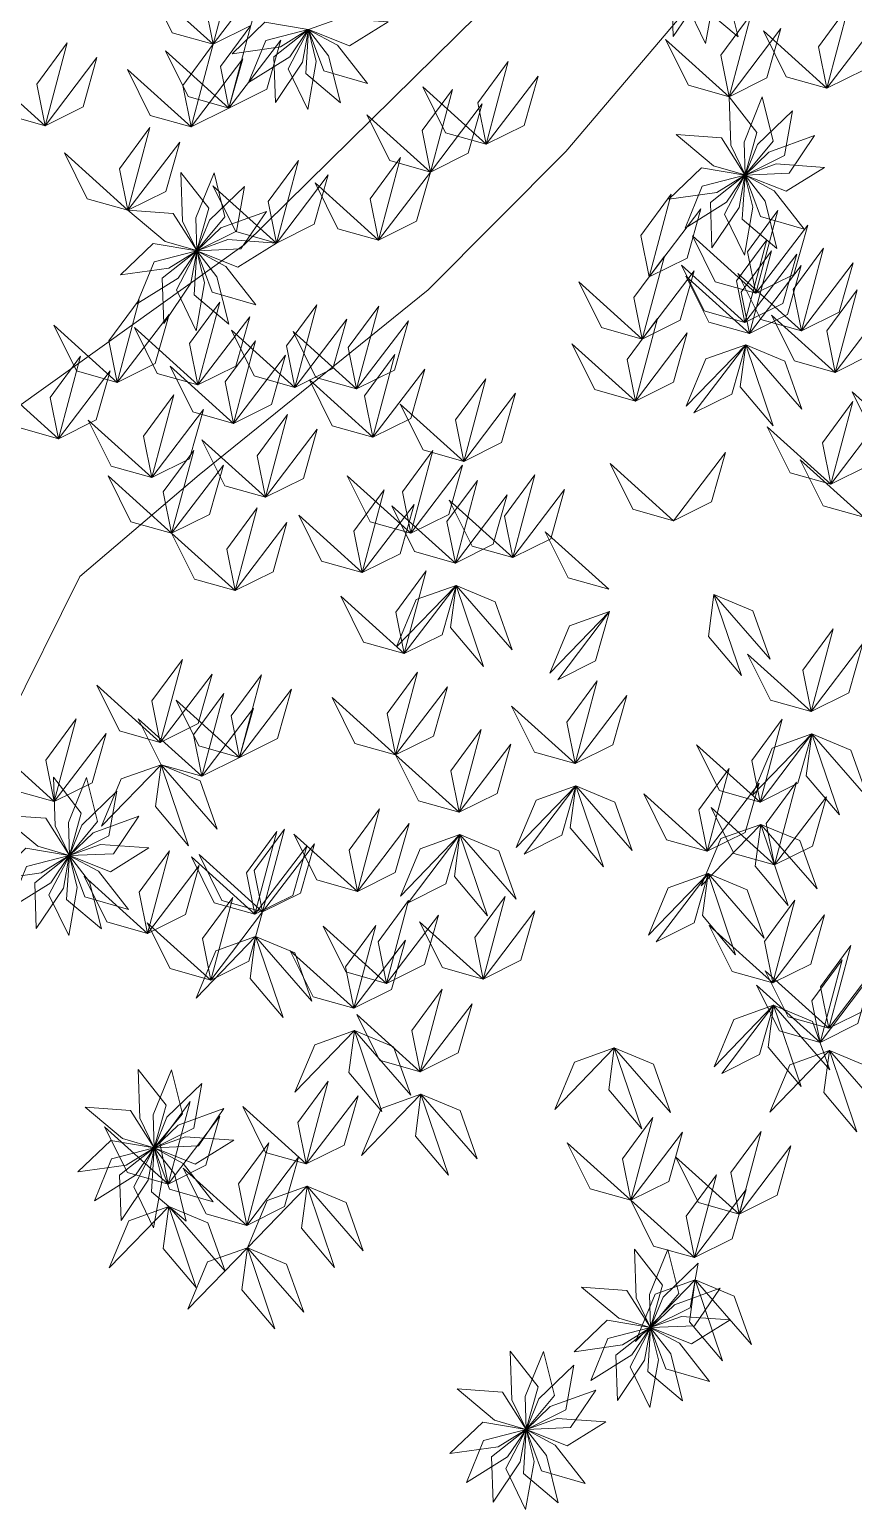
# Model space of a CAD drawing. Header units: inches. Extents: x -422522 to 22891, y -2973 to 414515.
# Drawn here: x 12094 to 12151.7, y 11391.7 to 11495.4 of the extents above; entities that cross this region are included whole.
import ezdxf

# ---------------------------------------------------------------- set-up
doc = ezdxf.new("R2010")
doc.units = ezdxf.units.IN
doc.header["$MEASUREMENT"] = 0
doc.layers.add('ARREDAMENTO', color=8, linetype='Continuous', lineweight=13)

msp = doc.modelspace()

# ---------------------------------------------------------------- linework, layer by layer
at = {"layer": 'ARREDAMENTO', "linetype": 'Continuous', "lineweight": 0}
for points in [[(12137.26785, 11508.16918), (12109.004, 11480.33507), (12089.07041, 11466.07337)], [(12092.36814, 11446.74249), (12097.48687, 11457.07867), (12105.84175, 11464.20334), (12121.91167, 11477.16065), (12131.54623, 11486.86936), (12143.10031, 11500.45414)]]:
    msp.add_lwpolyline(points, dxfattribs=at)
at = {"layer": 'ARREDAMENTO', "lineweight": 0}
for points in [[(12106.82223, 11494.3832), (12106.2373, 11497.28936), (12108.3647, 11500.17935), (12106.82223, 11494.3832)], [(12139.07256, 11494.93398), (12140.97838, 11497.7598), (12141.38684, 11500.03), (12138.96943, 11498.11425), (12139.07256, 11494.93398)], [(12141.34825, 11494.43087), (12141.93994, 11497.78755), (12141.38972, 11500.02762), (12139.9605, 11497.29425), (12141.34825, 11494.43087)], [(12143.63183, 11494.89686), (12142.80708, 11498.20401), (12141.39331, 11500.02661), (12141.19942, 11496.94824), (12143.63183, 11494.89686)], [(12106.82223, 11494.3832), (12109.47605, 11495.70425), (12110.45304, 11499.15727), (12106.82223, 11494.3832)], [(12106.82223, 11494.3832), (12103.96968, 11495.18994), (12102.37013, 11498.40231), (12106.82223, 11494.3832)], [(12149.85424, 11491.30518), (12149.2693, 11494.21134), (12151.39671, 11497.10133), (12149.85424, 11491.30518)], [(12107.93358, 11489.9081), (12107.34865, 11492.81426), (12109.47605, 11495.70425), (12107.93358, 11489.9081)], [(12108.16641, 11493.72456), (12111.54165, 11494.1991), (12113.50205, 11495.41461), (12110.46081, 11495.92922), (12108.16641, 11493.72456)], [(12119.08967, 11495.95359), (12115.68953, 11496.19118), (12113.51925, 11495.40981), (12116.38704, 11494.27414), (12119.08967, 11495.95359)], [(12142.98954, 11490.70767), (12142.4046, 11493.61383), (12144.532, 11496.50382), (12142.98954, 11490.70767)], [(12149.85424, 11491.30518), (12152.50806, 11492.62623), (12153.48505, 11496.07926), (12149.85424, 11491.30518)], [(12107.93358, 11489.9081), (12110.5874, 11491.22915), (12111.56439, 11494.68217), (12107.93358, 11489.9081)], [(12109.31527, 11491.69674), (12112.20569, 11493.50309), (12113.50221, 11495.41089), (12110.51459, 11494.64402), (12109.31527, 11491.69674)], [(12111.18958, 11490.31152), (12113.09541, 11493.13734), (12113.50387, 11495.40754), (12111.08646, 11493.4918), (12111.18958, 11490.31152)], [(12113.46528, 11489.80841), (12114.05697, 11493.1651), (12113.50675, 11495.40516), (12112.07753, 11492.67179), (12113.46528, 11489.80841)], [(12115.74886, 11490.27441), (12114.92411, 11493.58155), (12113.51034, 11495.40416), (12113.31645, 11492.32579), (12115.74886, 11490.27441)], [(12117.64548, 11491.62893), (12115.5469, 11494.31471), (12113.51403, 11495.4047), (12114.58899, 11492.51361), (12117.64548, 11491.62893)], [(12142.98954, 11490.70767), (12140.13698, 11491.51442), (12138.53743, 11494.72679), (12142.98954, 11490.70767)], [(12142.98954, 11490.70767), (12145.64335, 11492.02872), (12146.62035, 11495.48174), (12142.98954, 11490.70767)], [(12149.85424, 11491.30518), (12147.00169, 11492.11193), (12145.40214, 11495.3243), (12149.85424, 11491.30518)], [(12095.05825, 11488.67709), (12094.47332, 11491.58325), (12096.60072, 11494.47324), (12095.05825, 11488.67709)], [(12107.93358, 11489.9081), (12105.08103, 11490.71484), (12103.48148, 11493.92721), (12107.93358, 11489.9081)], [(12105.27977, 11488.58705), (12104.69483, 11491.49321), (12106.82223, 11494.3832), (12105.27977, 11488.58705)], [(12095.05825, 11488.67709), (12092.2057, 11489.48383), (12090.60615, 11492.6962), (12095.05825, 11488.67709)], [(12095.05825, 11488.67709), (12097.71207, 11489.99814), (12098.68906, 11493.45116), (12095.05825, 11488.67709)], [(12105.27977, 11488.58705), (12102.42721, 11489.39379), (12100.82766, 11492.60616), (12105.27977, 11488.58705)], [(12105.27977, 11488.58705), (12107.93358, 11489.9081), (12108.91058, 11493.36112), (12105.27977, 11488.58705)], [(12125.96866, 11487.37123), (12125.38372, 11490.27738), (12127.51112, 11493.16738), (12125.96866, 11487.37123)], [(12125.96866, 11487.37123), (12128.62247, 11488.69228), (12129.59947, 11492.1453), (12125.96866, 11487.37123)], [(12122.06109, 11485.42606), (12121.47615, 11488.33222), (12123.60355, 11491.22221), (12122.06109, 11485.42606)], [(12125.96866, 11487.37123), (12123.1161, 11488.17797), (12121.51655, 11491.39034), (12125.96866, 11487.37123)], [(12142.98954, 11490.70767), (12143.10867, 11487.30132), (12144.11261, 11485.2246), (12144.94229, 11488.19539), (12142.98954, 11490.70767)], [(12145.32011, 11490.6887), (12144.04345, 11487.52838), (12144.11592, 11485.22287), (12146.0822, 11487.59936), (12145.32011, 11490.6887)], [(12122.06109, 11485.42606), (12119.20853, 11486.23281), (12117.60898, 11489.44518), (12122.06109, 11485.42606)], [(12122.06109, 11485.42606), (12124.7149, 11486.74712), (12125.69189, 11490.20014), (12122.06109, 11485.42606)], [(12147.44147, 11489.72344), (12144.98977, 11487.35561), (12144.11823, 11485.21995), (12146.88113, 11486.59122), (12147.44147, 11489.72344)], [(12100.85464, 11482.75218), (12100.26971, 11485.65834), (12102.39711, 11488.54833), (12100.85464, 11482.75218)], [(12100.85464, 11482.75218), (12103.50846, 11484.07323), (12104.48545, 11487.52625), (12100.85464, 11482.75218)], [(12139.27919, 11488.05782), (12141.89032, 11485.86706), (12144.10539, 11485.22353), (12142.45282, 11487.82795), (12139.27919, 11488.05782)], [(12148.98682, 11487.9788), (12145.784, 11486.81287), (12144.11916, 11485.21633), (12147.20094, 11485.34528), (12148.98682, 11487.9788)], [(12100.85464, 11482.75218), (12098.00209, 11483.55893), (12096.40254, 11486.7713), (12100.85464, 11482.75218)], [(12118.43028, 11480.65199), (12117.84534, 11483.55815), (12119.97274, 11486.44814), (12118.43028, 11480.65199)], [(12104.56499, 11485.40203), (12104.68412, 11481.99568), (12105.68806, 11479.91896), (12106.51774, 11482.88975), (12104.56499, 11485.40203)], [(12106.89556, 11485.38306), (12105.6189, 11482.22274), (12105.69137, 11479.91723), (12107.65765, 11482.29372), (12106.89556, 11485.38306)], [(12111.26442, 11480.45079), (12110.67948, 11483.35695), (12112.80688, 11486.24694), (12111.26442, 11480.45079)], [(12111.26442, 11480.45079), (12113.91823, 11481.77184), (12114.89522, 11485.22487), (12111.26442, 11480.45079)], [(12118.43028, 11480.65199), (12121.08409, 11481.97304), (12122.06109, 11485.42606), (12118.43028, 11480.65199)], [(12138.76571, 11483.5274), (12142.14094, 11484.00194), (12144.10135, 11485.21745), (12141.0601, 11485.73206), (12138.76571, 11483.5274)], [(12149.68896, 11485.75643), (12146.28882, 11485.99401), (12144.11854, 11485.21265), (12146.98633, 11484.07698), (12149.68896, 11485.75643)], [(12109.01692, 11484.4178), (12106.56522, 11482.04997), (12105.69369, 11479.91431), (12108.45658, 11481.28558), (12109.01692, 11484.4178)], [(12111.26442, 11480.45079), (12108.41186, 11481.25754), (12106.81231, 11484.46991), (12111.26442, 11480.45079)], [(12118.43028, 11480.65199), (12115.57772, 11481.45874), (12113.97817, 11484.67111), (12118.43028, 11480.65199)], [(12139.91456, 11481.49958), (12142.80498, 11483.30593), (12144.1015, 11485.21372), (12141.11388, 11484.44686), (12139.91456, 11481.49958)], [(12141.78887, 11480.11436), (12143.6947, 11482.94018), (12144.10316, 11485.21038), (12141.68575, 11483.29464), (12141.78887, 11480.11436)], [(12144.06457, 11479.61125), (12144.65626, 11482.96794), (12144.10604, 11485.208), (12142.67682, 11482.47463), (12144.06457, 11479.61125)], [(12146.34815, 11480.07725), (12145.5234, 11483.38439), (12144.10963, 11485.207), (12143.91574, 11482.12863), (12146.34815, 11480.07725)], [(12148.24477, 11481.43177), (12146.14619, 11484.11754), (12144.11332, 11485.20754), (12145.18828, 11482.31645), (12148.24477, 11481.43177)], [(12137.39054, 11478.07587), (12136.8056, 11480.98203), (12138.933, 11483.87202), (12137.39054, 11478.07587)], [(12100.85464, 11482.75218), (12103.46577, 11480.56142), (12105.68084, 11479.91789), (12104.02828, 11482.52231), (12100.85464, 11482.75218)], [(12110.56228, 11482.67315), (12107.35946, 11481.50723), (12105.69461, 11479.91069), (12108.77639, 11480.03964), (12110.56228, 11482.67315)], [(12137.39054, 11478.07587), (12140.04436, 11479.39692), (12141.02135, 11482.84994), (12137.39054, 11478.07587)], [(12144.86933, 11476.93048), (12144.28439, 11479.83664), (12146.41179, 11482.72663), (12144.86933, 11476.93048)], [(12144.86933, 11476.93048), (12147.52314, 11478.25153), (12148.50014, 11481.70455), (12144.86933, 11476.93048)], [(12100.34116, 11478.22176), (12103.7164, 11478.6963), (12105.6768, 11479.91181), (12102.63556, 11480.42642), (12100.34116, 11478.22176)], [(12111.26442, 11480.45079), (12107.86427, 11480.68837), (12105.69399, 11479.90701), (12108.56178, 11478.77134), (12111.26442, 11480.45079)], [(12144.86933, 11476.93048), (12142.01677, 11477.73722), (12140.41722, 11480.9496), (12144.86933, 11476.93048)], [(12144.10584, 11474.88905), (12143.5209, 11477.79521), (12145.6483, 11480.6852), (12144.10584, 11474.88905)], [(12148.0655, 11474.29214), (12147.48057, 11477.1983), (12149.60797, 11480.08829), (12148.0655, 11474.29214)], [(12101.49001, 11476.19394), (12104.38043, 11478.00029), (12105.67695, 11479.90808), (12102.68933, 11479.14121), (12101.49001, 11476.19394)], [(12103.36433, 11474.80872), (12105.27015, 11477.63454), (12105.67861, 11479.90474), (12103.2612, 11477.989), (12103.36433, 11474.80872)], [(12105.64002, 11474.30561), (12106.23171, 11477.6623), (12105.68149, 11479.90236), (12104.25227, 11477.16899), (12105.64002, 11474.30561)], [(12107.9236, 11474.77161), (12107.09886, 11478.07875), (12105.68508, 11479.90136), (12105.49119, 11476.82299), (12107.9236, 11474.77161)], [(12109.82022, 11476.12613), (12107.72164, 11478.8119), (12105.68877, 11479.9019), (12106.76373, 11477.01081), (12109.82022, 11476.12613)], [(12136.91178, 11473.72471), (12136.32684, 11476.63087), (12138.45424, 11479.52086), (12136.91178, 11473.72471)], [(12144.4231, 11474.10998), (12143.83816, 11477.01614), (12145.96556, 11479.90613), (12144.4231, 11474.10998)], [(12144.10584, 11474.88905), (12146.75965, 11476.2101), (12147.73664, 11479.66313), (12144.10584, 11474.88905)], [(12148.0655, 11474.29214), (12150.71932, 11475.61319), (12151.69631, 11479.06622), (12148.0655, 11474.29214)], [(12136.91178, 11473.72471), (12139.56559, 11475.04576), (12140.54258, 11478.49879), (12136.91178, 11473.72471)], [(12144.10584, 11474.88905), (12141.25328, 11475.6958), (12139.65373, 11478.90817), (12144.10584, 11474.88905)], [(12144.4231, 11474.10998), (12141.57054, 11474.91672), (12139.97099, 11478.1291), (12144.4231, 11474.10998)], [(12148.0655, 11474.29214), (12145.21295, 11475.09889), (12143.6134, 11478.31126), (12148.0655, 11474.29214)], [(12144.4231, 11474.10998), (12147.07691, 11475.43103), (12148.05391, 11478.88405), (12144.4231, 11474.10998)], [(12136.91178, 11473.72471), (12134.05922, 11474.53146), (12132.45967, 11477.74383), (12136.91178, 11473.72471)], [(12150.42038, 11471.3811), (12149.83544, 11474.28726), (12151.96285, 11477.17725), (12150.42038, 11471.3811)], [(12100.11104, 11470.68006), (12099.52611, 11473.58621), (12101.65351, 11476.47621), (12100.11104, 11470.68006)], [(12105.7665, 11470.50301), (12105.18156, 11473.40916), (12107.30897, 11476.29916), (12105.7665, 11470.50301)], [(12112.56512, 11470.33204), (12111.98019, 11473.23819), (12114.10759, 11476.12819), (12112.56512, 11470.33204)], [(12116.88997, 11470.22328), (12116.30503, 11473.12943), (12118.43243, 11476.01943), (12116.88997, 11470.22328)], [(12150.42038, 11471.3811), (12153.0742, 11472.70215), (12154.05119, 11476.15518), (12150.42038, 11471.3811)], [(12100.11104, 11470.68006), (12102.76486, 11472.00111), (12103.74185, 11475.45413), (12100.11104, 11470.68006)], [(12105.7665, 11470.50301), (12108.42032, 11471.82406), (12109.39731, 11475.27708), (12105.7665, 11470.50301)], [(12112.56512, 11470.33204), (12115.21894, 11471.65309), (12116.19593, 11475.10611), (12112.56512, 11470.33204)], [(12116.88997, 11470.22328), (12119.54379, 11471.54433), (12120.52078, 11474.99735), (12116.88997, 11470.22328)], [(12136.43301, 11469.37356), (12135.84808, 11472.27972), (12137.97548, 11475.16971), (12136.43301, 11469.37356)], [(12150.42038, 11471.3811), (12147.56783, 11472.18785), (12145.96828, 11475.40022), (12150.42038, 11471.3811)], [(12100.11104, 11470.68006), (12097.25849, 11471.4868), (12095.65894, 11474.69917), (12100.11104, 11470.68006)], [(12105.7665, 11470.50301), (12102.91395, 11471.30975), (12101.3144, 11474.52212), (12105.7665, 11470.50301)], [(12112.56512, 11470.33204), (12109.71257, 11471.13878), (12108.11302, 11474.35115), (12112.56512, 11470.33204)], [(12116.88997, 11470.22328), (12114.03742, 11471.03002), (12112.43786, 11474.24239), (12116.88997, 11470.22328)], [(12136.43301, 11469.37356), (12139.08683, 11470.69461), (12140.06382, 11474.14763), (12136.43301, 11469.37356)], [(12108.26782, 11467.81101), (12107.68288, 11470.71717), (12109.81028, 11473.60716), (12108.26782, 11467.81101)], [(12136.43301, 11469.37356), (12133.58046, 11470.18031), (12131.98091, 11473.39268), (12136.43301, 11469.37356)], [(12144.1582, 11473.32207), (12141.36586, 11472.32669), (12139.98433, 11469.01471), (12144.1582, 11473.32207)], [(12140.52739, 11468.54799), (12143.18121, 11469.86904), (12144.1582, 11473.32207), (12140.52739, 11468.54799)], [(12144.1582, 11473.32207), (12143.76857, 11470.38334), (12146.08415, 11467.64182), (12144.1582, 11473.32207)], [(12144.1582, 11473.32207), (12146.89428, 11472.18112), (12148.09961, 11468.80102), (12144.1582, 11473.32207)], [(12095.98958, 11466.73046), (12095.40465, 11469.63662), (12097.53205, 11472.52661), (12095.98958, 11466.73046)], [(12108.26782, 11467.81101), (12105.41526, 11468.61775), (12103.81571, 11471.83013), (12108.26782, 11467.81101)], [(12108.26782, 11467.81101), (12110.92163, 11469.13206), (12111.89863, 11472.58508), (12108.26782, 11467.81101)], [(12118.03125, 11466.84254), (12117.44631, 11469.74869), (12119.57371, 11472.63869), (12118.03125, 11466.84254)], [(12095.98958, 11466.73046), (12093.13703, 11467.53721), (12091.53748, 11470.74958), (12095.98958, 11466.73046)], [(12095.98958, 11466.73046), (12098.6434, 11468.05151), (12099.62039, 11471.50454), (12095.98958, 11466.73046)], [(12118.03125, 11466.84254), (12115.17869, 11467.64928), (12113.57914, 11470.86165), (12118.03125, 11466.84254)], [(12118.03125, 11466.84254), (12120.68506, 11468.16359), (12121.66205, 11471.61661), (12118.03125, 11466.84254)], [(12124.3919, 11465.1484), (12123.80696, 11468.05456), (12125.93436, 11470.94455), (12124.3919, 11465.1484)], [(12102.52656, 11464.00682), (12101.94162, 11466.91297), (12104.06902, 11469.80297), (12102.52656, 11464.00682)], [(12102.52656, 11464.00682), (12101.94162, 11466.91297), (12104.06902, 11469.80297), (12102.52656, 11464.00682)], [(12124.3919, 11465.1484), (12127.04571, 11466.46945), (12128.02271, 11469.92248), (12124.3919, 11465.1484)], [(12156.06864, 11466.00643), (12153.21609, 11466.81317), (12151.61654, 11470.02554), (12156.06864, 11466.00643)], [(12102.52656, 11464.00682), (12105.18037, 11465.32787), (12106.15737, 11468.78089), (12102.52656, 11464.00682)], [(12102.52656, 11464.00682), (12105.18037, 11465.32787), (12106.15737, 11468.78089), (12102.52656, 11464.00682)], [(12124.3919, 11465.1484), (12121.53934, 11465.95515), (12119.93979, 11469.16752), (12124.3919, 11465.1484)], [(12150.12045, 11463.54148), (12149.53552, 11466.44763), (12151.66292, 11469.33763), (12150.12045, 11463.54148)], [(12102.52656, 11464.00682), (12099.674, 11464.81356), (12098.07445, 11468.02593), (12102.52656, 11464.00682)], [(12102.52656, 11464.00682), (12099.674, 11464.81356), (12098.07445, 11468.02593), (12102.52656, 11464.00682)], [(12110.49912, 11462.6294), (12109.91418, 11465.53556), (12112.04158, 11468.42555), (12110.49912, 11462.6294)], [(12150.12045, 11463.54148), (12152.77427, 11464.86253), (12153.75126, 11468.31555), (12150.12045, 11463.54148)], [(12110.49912, 11462.6294), (12107.64656, 11463.43615), (12106.04701, 11466.64852), (12110.49912, 11462.6294)], [(12110.49912, 11462.6294), (12113.15293, 11463.95045), (12114.12992, 11467.40347), (12110.49912, 11462.6294)], [(12150.12045, 11463.54148), (12147.2679, 11464.34822), (12145.66835, 11467.56059), (12150.12045, 11463.54148)], [(12103.92327, 11460.11152), (12103.33833, 11463.01768), (12105.46573, 11465.90767), (12103.92327, 11460.11152)], [(12120.68504, 11460.10554), (12120.1001, 11463.0117), (12122.2275, 11465.90169), (12120.68504, 11460.10554)], [(12139.103, 11460.98607), (12141.75682, 11462.30712), (12142.73381, 11465.76014), (12139.103, 11460.98607)], [(12103.92327, 11460.11152), (12106.57708, 11461.43257), (12107.55408, 11464.88559), (12103.92327, 11460.11152)], [(12120.68504, 11460.10554), (12123.33886, 11461.42659), (12124.31585, 11464.87962), (12120.68504, 11460.10554)], [(12139.103, 11460.98607), (12136.25045, 11461.79281), (12134.65089, 11465.00519), (12139.103, 11460.98607)], [(12152.43783, 11461.23235), (12149.58528, 11462.0391), (12147.98573, 11465.25147), (12152.43783, 11461.23235)], [(12103.92327, 11460.11152), (12101.07071, 11460.91826), (12099.47116, 11464.13064), (12103.92327, 11460.11152)], [(12120.68504, 11460.10554), (12117.83249, 11460.91229), (12116.23293, 11464.12466), (12120.68504, 11460.10554)], [(12123.80591, 11458.01731), (12123.22097, 11460.92347), (12125.34837, 11463.81346), (12123.80591, 11458.01731)], [(12127.83611, 11458.40591), (12127.25118, 11461.31206), (12129.37858, 11464.20206), (12127.83611, 11458.40591)], [(12117.28622, 11457.35257), (12116.70128, 11460.25873), (12118.82868, 11463.14872), (12117.28622, 11457.35257)], [(12127.83611, 11458.40591), (12124.98356, 11459.21265), (12123.38401, 11462.42502), (12127.83611, 11458.40591)], [(12123.80591, 11458.01731), (12126.45972, 11459.33836), (12127.43672, 11462.79139), (12123.80591, 11458.01731)], [(12127.83611, 11458.40591), (12130.48993, 11459.72696), (12131.46692, 11463.17998), (12127.83611, 11458.40591)], [(12108.37537, 11456.0924), (12107.79044, 11458.99856), (12109.91784, 11461.88855), (12108.37537, 11456.0924)], [(12117.28622, 11457.35257), (12114.43366, 11458.15931), (12112.83411, 11461.37169), (12117.28622, 11457.35257)], [(12117.28622, 11457.35257), (12119.94003, 11458.67362), (12120.91703, 11462.12664), (12117.28622, 11457.35257)], [(12123.80591, 11458.01731), (12120.95335, 11458.82406), (12119.3538, 11462.03643), (12123.80591, 11458.01731)], [(12108.37537, 11456.0924), (12111.02919, 11457.41345), (12112.00618, 11460.86647), (12108.37537, 11456.0924)], [(12108.37537, 11456.0924), (12105.52282, 11456.89915), (12103.92327, 11460.11152), (12108.37537, 11456.0924)], [(12134.55787, 11456.18521), (12131.70532, 11456.99196), (12130.10577, 11460.20433), (12134.55787, 11456.18521)], [(12120.22746, 11451.67625), (12119.64252, 11454.58241), (12121.76993, 11457.4724), (12120.22746, 11451.67625)], [(12123.85827, 11456.45033), (12121.06593, 11455.45495), (12119.6844, 11452.14297), (12123.85827, 11456.45033)], [(12120.22746, 11451.67625), (12122.88128, 11452.9973), (12123.85827, 11456.45033), (12120.22746, 11451.67625)], [(12120.22746, 11451.67625), (12122.88128, 11452.9973), (12123.85827, 11456.45033), (12120.22746, 11451.67625)], [(12123.85827, 11456.45033), (12123.46864, 11453.5116), (12125.78422, 11450.77007), (12123.85827, 11456.45033)], [(12123.85827, 11456.45033), (12126.59435, 11455.30938), (12127.79968, 11451.92928), (12123.85827, 11456.45033)], [(12120.22746, 11451.67625), (12117.37491, 11452.483), (12115.77536, 11455.69537), (12120.22746, 11451.67625)], [(12141.93013, 11455.81167), (12141.5405, 11452.87294), (12143.85608, 11450.13142), (12141.93013, 11455.81167)], [(12141.93013, 11455.81167), (12144.66621, 11454.67073), (12145.87154, 11451.29062), (12141.93013, 11455.81167)], [(12134.61024, 11454.61822), (12131.8179, 11453.62285), (12130.43636, 11450.31086), (12134.61024, 11454.61822)], [(12130.97943, 11449.84415), (12133.63324, 11451.1652), (12134.61024, 11454.61822), (12130.97943, 11449.84415)], [(12148.74163, 11447.61271), (12148.15669, 11450.51887), (12150.28409, 11453.40886), (12148.74163, 11447.61271)], [(12148.74163, 11447.61271), (12151.39545, 11448.93376), (12152.37244, 11452.38679), (12148.74163, 11447.61271)], [(12103.12913, 11445.45407), (12102.54419, 11448.36023), (12104.6716, 11451.25022), (12103.12913, 11445.45407)], [(12148.74163, 11447.61271), (12145.88908, 11448.41946), (12144.28952, 11451.63183), (12148.74163, 11447.61271)], [(12103.12913, 11445.45407), (12105.78295, 11446.77512), (12106.75994, 11450.22815), (12103.12913, 11445.45407)], [(12108.68786, 11444.40139), (12108.10293, 11447.30755), (12110.23033, 11450.19754), (12108.68786, 11444.40139)], [(12119.62144, 11444.56979), (12119.0365, 11447.47595), (12121.1639, 11450.36594), (12119.62144, 11444.56979)], [(12103.12913, 11445.45407), (12100.27658, 11446.26082), (12098.67703, 11449.47319), (12103.12913, 11445.45407)], [(12108.68786, 11444.40139), (12111.34168, 11445.72244), (12112.31867, 11449.17547), (12108.68786, 11444.40139)], [(12119.62144, 11444.56979), (12122.27525, 11445.89084), (12123.25225, 11449.34387), (12119.62144, 11444.56979)], [(12132.2008, 11443.96696), (12131.61586, 11446.87312), (12133.74327, 11449.76311), (12132.2008, 11443.96696)], [(12108.68786, 11444.40139), (12105.83531, 11445.20814), (12104.23576, 11448.42051), (12108.68786, 11444.40139)], [(12106.03405, 11443.08034), (12105.44911, 11445.9865), (12107.57651, 11448.87649), (12106.03405, 11443.08034)], [(12119.62144, 11444.56979), (12116.76888, 11445.37654), (12115.16933, 11448.58891), (12119.62144, 11444.56979)], [(12132.2008, 11443.96696), (12129.34825, 11444.77371), (12127.7487, 11447.98608), (12132.2008, 11443.96696)], [(12132.2008, 11443.96696), (12134.85462, 11445.28801), (12135.83161, 11448.74103), (12132.2008, 11443.96696)], [(12095.69503, 11441.30605), (12095.1101, 11444.21221), (12097.2375, 11447.1022), (12095.69503, 11441.30605)], [(12106.03405, 11443.08034), (12103.18149, 11443.88709), (12101.58194, 11447.09946), (12106.03405, 11443.08034)], [(12106.03405, 11443.08034), (12108.68786, 11444.40139), (12109.66486, 11447.85442), (12106.03405, 11443.08034)], [(12145.16318, 11441.27165), (12144.57825, 11444.17781), (12146.70565, 11447.0678), (12145.16318, 11441.27165)], [(12095.69503, 11441.30605), (12098.34885, 11442.6271), (12099.32584, 11446.08013), (12095.69503, 11441.30605)], [(12124.07355, 11440.55067), (12123.48861, 11443.45683), (12125.61601, 11446.34682), (12124.07355, 11440.55067)], [(12148.79399, 11446.04573), (12146.00166, 11445.05035), (12144.62012, 11441.73837), (12148.79399, 11446.04573)], [(12145.16318, 11441.27165), (12147.817, 11442.5927), (12148.79399, 11446.04573), (12145.16318, 11441.27165)], [(12148.79399, 11446.04573), (12148.40436, 11443.107), (12150.71995, 11440.36548), (12148.79399, 11446.04573)], [(12148.79399, 11446.04573), (12151.53008, 11444.90478), (12152.7354, 11441.52468), (12148.79399, 11446.04573)], [(12095.69503, 11441.30605), (12092.84248, 11442.1128), (12091.24293, 11445.32517), (12095.69503, 11441.30605)], [(12124.07355, 11440.55067), (12126.72736, 11441.87172), (12127.70435, 11445.32475), (12124.07355, 11440.55067)], [(12145.16318, 11441.27165), (12142.31063, 11442.0784), (12140.71108, 11445.29077), (12145.16318, 11441.27165)], [(12103.18149, 11443.88709), (12100.38916, 11442.89171), (12099.00762, 11439.57973), (12103.18149, 11443.88709)], [(12103.18149, 11443.88709), (12102.79187, 11440.94836), (12105.10745, 11438.20684), (12103.18149, 11443.88709)], [(12103.18149, 11443.88709), (12105.91758, 11442.74614), (12107.1229, 11439.36604), (12103.18149, 11443.88709)], [(12124.07355, 11440.55067), (12121.22099, 11441.35742), (12119.62144, 11444.56979), (12124.07355, 11440.55067)], [(12095.63547, 11443.00923), (12095.7546, 11439.60288), (12096.75854, 11437.52616), (12097.58822, 11440.49695), (12095.63547, 11443.00923)], [(12097.96604, 11442.99026), (12096.68938, 11439.82994), (12096.76184, 11437.52443), (12098.72813, 11439.90092), (12097.96604, 11442.99026)], [(12141.4654, 11437.81817), (12140.88046, 11440.72433), (12143.00786, 11443.61432), (12141.4654, 11437.81817)], [(12100.0874, 11442.025), (12097.6357, 11439.65717), (12096.76416, 11437.52151), (12099.52706, 11438.89278), (12100.0874, 11442.025)], [(12132.25316, 11442.39997), (12129.46083, 11441.4046), (12128.07929, 11438.09261), (12132.25316, 11442.39997)], [(12128.62235, 11437.6259), (12131.27617, 11438.94695), (12132.25316, 11442.39997), (12128.62235, 11437.6259)], [(12132.25316, 11442.39997), (12131.86354, 11439.46125), (12134.17912, 11436.71972), (12132.25316, 11442.39997)], [(12132.25316, 11442.39997), (12134.98925, 11441.25903), (12136.19457, 11437.87893), (12132.25316, 11442.39997)], [(12141.4654, 11437.81817), (12138.61285, 11438.62492), (12137.01329, 11441.83729), (12141.4654, 11437.81817)], [(12141.4654, 11437.81817), (12144.11922, 11439.13922), (12145.09621, 11442.59225), (12141.4654, 11437.81817)], [(12146.17852, 11436.86454), (12145.59359, 11439.7707), (12147.72099, 11442.66069), (12146.17852, 11436.86454)], [(12116.94393, 11435.00215), (12116.35899, 11437.90831), (12118.48639, 11440.7983), (12116.94393, 11435.00215)], [(12146.17852, 11436.86454), (12143.32597, 11437.67129), (12141.72642, 11440.88366), (12146.17852, 11436.86454)], [(12146.17852, 11436.86454), (12148.83234, 11438.18559), (12149.80933, 11441.63862), (12146.17852, 11436.86454)], [(12091.92512, 11440.35938), (12094.53625, 11438.16862), (12096.75131, 11437.52509), (12095.09875, 11440.12951), (12091.92512, 11440.35938)], [(12101.63275, 11440.28035), (12098.42993, 11439.11443), (12096.76509, 11437.51789), (12099.84687, 11437.64684), (12101.63275, 11440.28035)], [(12116.94393, 11435.00215), (12119.59774, 11436.3232), (12120.57474, 11439.77623), (12116.94393, 11435.00215)], [(12145.21555, 11439.70467), (12142.42321, 11438.70929), (12141.04167, 11435.39731), (12145.21555, 11439.70467)], [(12145.21555, 11439.70467), (12144.82592, 11436.76594), (12147.1415, 11434.02442), (12145.21555, 11439.70467)], [(12145.21555, 11439.70467), (12147.95163, 11438.56372), (12149.15696, 11435.18362), (12145.21555, 11439.70467)], [(12109.75742, 11433.40543), (12109.17248, 11436.31159), (12111.29988, 11439.20158), (12109.75742, 11433.40543)], [(12110.29827, 11433.56496), (12109.71334, 11436.47112), (12111.84074, 11439.36111), (12110.29827, 11433.56496)], [(12116.94393, 11435.00215), (12114.09137, 11435.8089), (12112.49182, 11439.02127), (12116.94393, 11435.00215)], [(12124.12591, 11438.98369), (12121.33357, 11437.98831), (12119.95204, 11434.67633), (12124.12591, 11438.98369)], [(12120.4951, 11434.20961), (12123.14891, 11435.53066), (12124.12591, 11438.98369), (12120.4951, 11434.20961)], [(12124.12591, 11438.98369), (12123.73628, 11436.04496), (12126.05186, 11433.30344), (12124.12591, 11438.98369)], [(12124.12591, 11438.98369), (12126.86199, 11437.84274), (12128.06732, 11434.46264), (12124.12591, 11438.98369)], [(12091.41163, 11435.82896), (12094.78687, 11436.3035), (12096.74727, 11437.51901), (12093.70603, 11438.03362), (12091.41163, 11435.82896)], [(12092.56049, 11433.80114), (12095.45091, 11435.60749), (12096.74743, 11437.51528), (12093.75981, 11436.74841), (12092.56049, 11433.80114)], [(12094.4348, 11432.41592), (12096.34063, 11435.24174), (12096.74909, 11437.51194), (12094.33168, 11435.5962), (12094.4348, 11432.41592)], [(12096.7105, 11431.91281), (12097.30219, 11435.2695), (12096.75196, 11437.50956), (12095.32275, 11434.77619), (12096.7105, 11431.91281)], [(12098.99408, 11432.37881), (12098.16933, 11435.68595), (12096.75556, 11437.50856), (12096.56167, 11434.43019), (12098.99408, 11432.37881)], [(12100.8907, 11433.73333), (12098.79212, 11436.4191), (12096.75925, 11437.5091), (12097.83421, 11434.61801), (12100.8907, 11433.73333)], [(12102.33489, 11438.05799), (12098.93475, 11438.29557), (12096.76447, 11437.51421), (12099.63226, 11436.37854), (12102.33489, 11438.05799)], [(12102.23129, 11432.05648), (12101.64635, 11434.96263), (12103.77376, 11437.85263), (12102.23129, 11432.05648)], [(12110.29827, 11433.56496), (12107.44572, 11434.37171), (12105.84617, 11437.58408), (12110.29827, 11433.56496)], [(12109.75742, 11433.40543), (12112.41123, 11434.72648), (12113.38822, 11438.17951), (12109.75742, 11433.40543)], [(12110.29827, 11433.56496), (12112.95209, 11434.88601), (12113.92908, 11438.33903), (12110.29827, 11433.56496)], [(12102.23129, 11432.05648), (12104.88511, 11433.37753), (12105.8621, 11436.83055), (12102.23129, 11432.05648)], [(12109.75742, 11433.40543), (12106.90486, 11434.21218), (12105.30531, 11437.42455), (12109.75742, 11433.40543)], [(12102.23129, 11432.05648), (12099.37874, 11432.86322), (12097.77918, 11436.07559), (12102.23129, 11432.05648)], [(12141.51776, 11436.25118), (12138.72543, 11435.25581), (12137.34389, 11431.94382), (12141.51776, 11436.25118)], [(12137.88695, 11431.47711), (12140.54077, 11432.79816), (12141.51776, 11436.25118), (12137.88695, 11431.47711)], [(12141.51776, 11436.25118), (12141.12814, 11433.31246), (12143.44372, 11430.57093), (12141.51776, 11436.25118)], [(12141.51776, 11436.25118), (12144.25385, 11435.11024), (12145.45917, 11431.73014), (12141.51776, 11436.25118)], [(12106.66747, 11428.79089), (12106.08253, 11431.69704), (12108.20993, 11434.58704), (12106.66747, 11428.79089)], [(12125.75301, 11428.86195), (12125.16807, 11431.76811), (12127.29547, 11434.6581), (12125.75301, 11428.86195)], [(12106.66747, 11428.79089), (12109.32128, 11430.11194), (12110.29827, 11433.56496), (12106.66747, 11428.79089)], [(12118.98346, 11428.56213), (12118.39852, 11431.46829), (12120.52592, 11434.35828), (12118.98346, 11428.56213)], [(12125.75301, 11428.86195), (12128.40683, 11430.183), (12129.38382, 11433.63602), (12125.75301, 11428.86195)], [(12146.05963, 11428.59012), (12145.47469, 11431.49628), (12147.60209, 11434.38627), (12146.05963, 11428.59012)], [(12146.05963, 11428.59012), (12148.71344, 11429.91117), (12149.69044, 11433.36419), (12146.05963, 11428.59012)], [(12106.66747, 11428.79089), (12103.81491, 11429.59763), (12102.21536, 11432.81), (12106.66747, 11428.79089)], [(12118.98346, 11428.56213), (12116.1309, 11429.36888), (12114.53135, 11432.58125), (12118.98346, 11428.56213)], [(12116.68704, 11426.81599), (12116.1021, 11429.72215), (12118.2295, 11432.61215), (12116.68704, 11426.81599)], [(12118.98346, 11428.56213), (12121.63727, 11429.88318), (12122.61427, 11433.33621), (12118.98346, 11428.56213)], [(12125.75301, 11428.86195), (12122.90046, 11429.66869), (12121.3009, 11432.88107), (12125.75301, 11428.86195)], [(12146.05963, 11428.59012), (12143.20707, 11429.39687), (12141.60752, 11432.60924), (12146.05963, 11428.59012)], [(12109.80978, 11431.83845), (12107.01744, 11430.84307), (12105.63591, 11427.53109), (12109.80978, 11431.83845)], [(12109.80978, 11431.83845), (12109.42015, 11428.89972), (12111.73573, 11426.1582), (12109.80978, 11431.83845)], [(12109.80978, 11431.83845), (12112.54586, 11430.6975), (12113.75119, 11427.3174), (12109.80978, 11431.83845)], [(12116.68704, 11426.81599), (12119.34085, 11428.13705), (12120.31784, 11431.59007), (12116.68704, 11426.81599)], [(12116.68704, 11426.81599), (12113.83448, 11427.62274), (12112.23493, 11430.83511), (12116.68704, 11426.81599)], [(12149.979, 11425.41232), (12149.39406, 11428.31847), (12151.52146, 11431.20847), (12149.979, 11425.41232)], [(12149.979, 11425.41232), (12147.12645, 11426.21906), (12145.52689, 11429.43143), (12149.979, 11425.41232)], [(12149.36818, 11424.42364), (12148.78325, 11427.3298), (12150.91065, 11430.21979), (12149.36818, 11424.42364)], [(12149.979, 11425.41232), (12152.63282, 11426.73337), (12153.60981, 11430.18639), (12149.979, 11425.41232)], [(12149.36818, 11424.42364), (12146.51563, 11425.23039), (12144.91608, 11428.44276), (12149.36818, 11424.42364)], [(12149.36818, 11424.42364), (12152.022, 11425.74469), (12152.99899, 11429.19772), (12149.36818, 11424.42364)], [(12121.34446, 11422.36009), (12120.75952, 11425.26625), (12122.88692, 11428.15624), (12121.34446, 11422.36009)], [(12121.34446, 11422.36009), (12123.99827, 11423.68114), (12124.97527, 11427.13417), (12121.34446, 11422.36009)], [(12121.34446, 11422.36009), (12118.4919, 11423.16684), (12116.89235, 11426.37921), (12121.34446, 11422.36009)], [(12146.11199, 11427.02313), (12143.31965, 11426.02776), (12141.93812, 11422.71577), (12146.11199, 11427.02313)], [(12142.48118, 11422.24906), (12145.135, 11423.57011), (12146.11199, 11427.02313), (12142.48118, 11422.24906)], [(12146.11199, 11427.02313), (12145.72236, 11424.08441), (12148.03795, 11421.34288), (12146.11199, 11427.02313)], [(12146.11199, 11427.02313), (12148.84807, 11425.88219), (12150.0534, 11422.50209), (12146.11199, 11427.02313)], [(12116.7394, 11425.24901), (12113.94706, 11424.25363), (12112.56553, 11420.94165), (12116.7394, 11425.24901)], [(12116.7394, 11425.24901), (12116.34977, 11422.31028), (12118.66535, 11419.56876), (12116.7394, 11425.24901)], [(12116.7394, 11425.24901), (12119.47548, 11424.10807), (12120.68081, 11420.72796), (12116.7394, 11425.24901)], [(12134.94798, 11424.0343), (12132.15564, 11423.03893), (12130.7741, 11419.72694), (12134.94798, 11424.0343)], [(12134.94798, 11424.0343), (12134.55835, 11421.09558), (12136.87393, 11418.35405), (12134.94798, 11424.0343)], [(12134.94798, 11424.0343), (12137.68406, 11422.89336), (12138.88939, 11419.51326), (12134.94798, 11424.0343)], [(12150.03136, 11423.84533), (12147.23903, 11422.84996), (12145.85749, 11419.53797), (12150.03136, 11423.84533)], [(12150.03136, 11423.84533), (12149.64173, 11420.90661), (12151.95732, 11418.16508), (12150.03136, 11423.84533)], [(12150.03136, 11423.84533), (12152.76745, 11422.70439), (12153.97277, 11419.32429), (12150.03136, 11423.84533)], [(12101.58132, 11422.52414), (12101.70045, 11419.11779), (12102.70439, 11417.04107), (12103.53407, 11420.01186), (12101.58132, 11422.52414)], [(12103.91189, 11422.50517), (12102.63523, 11419.34485), (12102.7077, 11417.03934), (12104.67398, 11419.41583), (12103.91189, 11422.50517)], [(12106.03325, 11421.53991), (12103.58155, 11419.17208), (12102.71001, 11417.03642), (12105.47291, 11418.40769), (12106.03325, 11421.53991)], [(12113.35909, 11415.90288), (12112.77415, 11418.80904), (12114.90155, 11421.69903), (12113.35909, 11415.90288)], [(12097.87097, 11419.87429), (12100.4821, 11417.68353), (12102.69717, 11417.04), (12101.04461, 11419.64442), (12097.87097, 11419.87429)], [(12103.67137, 11414.48639), (12103.08643, 11417.39255), (12105.21383, 11420.28254), (12103.67137, 11414.48639)], [(12113.35909, 11415.90288), (12110.50654, 11416.70962), (12108.90698, 11419.922), (12113.35909, 11415.90288)], [(12113.35909, 11415.90288), (12116.01291, 11417.22393), (12116.9899, 11420.67695), (12113.35909, 11415.90288)], [(12121.39682, 11420.79311), (12118.60449, 11419.79773), (12117.22295, 11416.48575), (12121.39682, 11420.79311)], [(12121.39682, 11420.79311), (12121.00719, 11417.85438), (12123.32278, 11415.11286), (12121.39682, 11420.79311)], [(12121.39682, 11420.79311), (12124.13291, 11419.65216), (12125.33823, 11416.27206), (12121.39682, 11420.79311)], [(12107.5786, 11419.79526), (12104.37578, 11418.62934), (12102.71094, 11417.0328), (12105.79272, 11417.16175), (12107.5786, 11419.79526)], [(12103.67137, 11414.48639), (12106.32518, 11415.80744), (12107.30217, 11419.26047), (12103.67137, 11414.48639)], [(12136.10594, 11413.36037), (12135.521, 11416.26653), (12137.6484, 11419.15652), (12136.10594, 11413.36037)], [(12103.67137, 11414.48639), (12100.81881, 11415.29314), (12099.21926, 11418.50551), (12103.67137, 11414.48639)], [(12108.28075, 11417.5729), (12104.8806, 11417.81048), (12102.71032, 11417.02912), (12105.57811, 11415.89345), (12108.28075, 11417.5729)], [(12136.10594, 11413.36037), (12138.75975, 11414.68142), (12139.73674, 11418.13445), (12136.10594, 11413.36037)], [(12143.70035, 11412.38882), (12143.11542, 11415.29497), (12145.24282, 11418.18497), (12143.70035, 11412.38882)], [(12097.35749, 11415.34387), (12100.73273, 11415.81841), (12102.69313, 11417.03392), (12099.65188, 11417.54853), (12097.35749, 11415.34387)], [(12098.50634, 11413.31605), (12101.39676, 11415.1224), (12102.69328, 11417.03019), (12099.70566, 11416.26332), (12098.50634, 11413.31605)], [(12100.38066, 11411.93083), (12102.28648, 11414.75665), (12102.69494, 11417.02685), (12100.27753, 11415.11111), (12100.38066, 11411.93083)], [(12102.65635, 11411.42772), (12103.24804, 11414.78441), (12102.69782, 11417.02447), (12101.2686, 11414.2911), (12102.65635, 11411.42772)], [(12104.93993, 11411.89372), (12104.11518, 11415.20086), (12102.70141, 11417.02347), (12102.50752, 11413.9451), (12104.93993, 11411.89372)], [(12106.83655, 11413.24824), (12104.73797, 11415.93401), (12102.7051, 11417.02401), (12103.78006, 11414.13292), (12106.83655, 11413.24824)], [(12109.18522, 11411.59552), (12108.60028, 11414.50168), (12110.72768, 11417.39167), (12109.18522, 11411.59552)], [(12136.10594, 11413.36037), (12133.25338, 11414.16712), (12131.65383, 11417.37949), (12136.10594, 11413.36037)], [(12143.70035, 11412.38882), (12146.35417, 11413.70987), (12147.33116, 11417.16289), (12143.70035, 11412.38882)], [(12109.18522, 11411.59552), (12111.83903, 11412.91657), (12112.81603, 11416.36959), (12109.18522, 11411.59552)], [(12143.70035, 11412.38882), (12140.8478, 11413.19556), (12139.24825, 11416.40793), (12143.70035, 11412.38882)], [(12109.18522, 11411.59552), (12106.33266, 11412.40226), (12104.73311, 11415.61464), (12109.18522, 11411.59552)], [(12140.55804, 11409.34125), (12139.9731, 11412.24741), (12142.10051, 11415.1374), (12140.55804, 11409.34125)], [(12113.41145, 11414.33589), (12110.61912, 11413.34052), (12109.23758, 11410.02853), (12113.41145, 11414.33589)], [(12113.41145, 11414.33589), (12113.02183, 11411.39717), (12115.33741, 11408.65564), (12113.41145, 11414.33589)], [(12113.41145, 11414.33589), (12116.14754, 11413.19495), (12117.35286, 11409.81485), (12113.41145, 11414.33589)], [(12140.55804, 11409.34125), (12143.21186, 11410.6623), (12144.18885, 11414.11533), (12140.55804, 11409.34125)], [(12103.72373, 11412.91941), (12100.93139, 11411.92403), (12099.54986, 11408.61205), (12103.72373, 11412.91941)], [(12103.72373, 11412.91941), (12103.3341, 11409.98068), (12105.64968, 11407.23916), (12103.72373, 11412.91941)], [(12103.72373, 11412.91941), (12106.45981, 11411.77846), (12107.66514, 11408.39836), (12103.72373, 11412.91941)], [(12140.55804, 11409.34125), (12137.70549, 11410.148), (12136.10594, 11413.36037), (12140.55804, 11409.34125)], [(12109.23758, 11410.02853), (12106.44525, 11409.03316), (12105.06371, 11405.72117), (12109.23758, 11410.02853)], [(12109.23758, 11410.02853), (12108.84795, 11407.08981), (12111.16354, 11404.34828), (12109.23758, 11410.02853)], [(12109.23758, 11410.02853), (12111.97367, 11408.88759), (12113.17899, 11405.50749), (12109.23758, 11410.02853)], [(12136.36681, 11409.92307), (12136.48594, 11406.51671), (12137.48988, 11404.44), (12138.31956, 11407.41079), (12136.36681, 11409.92307)], [(12138.69738, 11409.90409), (12137.42072, 11406.74378), (12137.49319, 11404.43827), (12139.45947, 11406.81476), (12138.69738, 11409.90409)], [(12140.81874, 11408.93883), (12138.36704, 11406.57101), (12137.4955, 11404.43534), (12140.2584, 11405.80661), (12140.81874, 11408.93883)], [(12140.6104, 11407.77427), (12137.81807, 11406.77889), (12136.43653, 11403.46691), (12140.6104, 11407.77427)], [(12140.6104, 11407.77427), (12140.22078, 11404.83554), (12142.53636, 11402.09402), (12140.6104, 11407.77427)], [(12140.6104, 11407.77427), (12143.34649, 11406.63332), (12144.55181, 11403.25322), (12140.6104, 11407.77427)], [(12132.65646, 11407.27322), (12135.26759, 11405.08245), (12137.48266, 11404.43893), (12135.8301, 11407.04335), (12132.65646, 11407.27322)], [(12142.36409, 11407.19419), (12139.16127, 11406.02827), (12137.49643, 11404.43173), (12140.57821, 11404.56068), (12142.36409, 11407.19419)], [(12132.14298, 11402.7428), (12135.51822, 11403.21733), (12137.47862, 11404.43285), (12134.43737, 11404.94745), (12132.14298, 11402.7428)], [(12133.29183, 11400.71498), (12136.18225, 11402.52133), (12137.47877, 11404.42912), (12134.49115, 11403.66225), (12133.29183, 11400.71498)], [(12135.16615, 11399.32976), (12137.07197, 11402.15558), (12137.48043, 11404.42578), (12135.06302, 11402.51003), (12135.16615, 11399.32976)], [(12137.44184, 11398.82665), (12138.03353, 11402.18333), (12137.48331, 11404.4234), (12136.05409, 11401.69003), (12137.44184, 11398.82665)], [(12139.72542, 11399.29264), (12138.90067, 11402.59979), (12137.4869, 11404.42239), (12137.29301, 11401.34402), (12139.72542, 11399.29264)], [(12141.62204, 11400.64717), (12139.52346, 11403.33294), (12137.49059, 11404.42294), (12138.56555, 11401.53184), (12141.62204, 11400.64717)], [(12143.06624, 11404.97183), (12139.66609, 11405.20941), (12137.49581, 11404.42805), (12140.3636, 11403.29238), (12143.06624, 11404.97183)], [(12127.65514, 11402.78591), (12127.77427, 11399.37956), (12128.77821, 11397.30284), (12129.60789, 11400.27363), (12127.65514, 11402.78591)], [(12129.98571, 11402.76694), (12128.70905, 11399.60663), (12128.78152, 11397.30111), (12130.7478, 11399.6776), (12129.98571, 11402.76694)], [(12132.10707, 11401.80168), (12129.65537, 11399.43385), (12128.78384, 11397.29819), (12131.54673, 11398.66946), (12132.10707, 11401.80168)], [(12123.94479, 11400.13606), (12126.55592, 11397.9453), (12128.77099, 11397.30177), (12127.11843, 11399.90619), (12123.94479, 11400.13606)], [(12133.65243, 11400.05704), (12130.4496, 11398.89111), (12128.78476, 11397.29457), (12131.86654, 11397.42352), (12133.65243, 11400.05704)], [(12123.43131, 11395.60564), (12126.80655, 11396.08018), (12128.76695, 11397.29569), (12125.72571, 11397.8103), (12123.43131, 11395.60564)], [(12124.58016, 11393.57782), (12127.47058, 11395.38417), (12128.7671, 11397.29197), (12125.77948, 11396.5251), (12124.58016, 11393.57782)], [(12126.45448, 11392.1926), (12128.3603, 11395.01842), (12128.76876, 11397.28862), (12126.35135, 11395.37288), (12126.45448, 11392.1926)], [(12128.73017, 11391.68949), (12129.32186, 11395.04618), (12128.77164, 11397.28624), (12127.34242, 11394.55287), (12128.73017, 11391.68949)], [(12131.01375, 11392.15549), (12130.18901, 11395.46263), (12128.77523, 11397.28524), (12128.58134, 11394.20687), (12131.01375, 11392.15549)], [(12132.91037, 11393.51001), (12130.81179, 11396.19578), (12128.77892, 11397.28578), (12129.85388, 11394.39469), (12132.91037, 11393.51001)], [(12134.35457, 11397.83467), (12130.95442, 11398.07225), (12128.78414, 11397.29089), (12131.65193, 11396.15522), (12134.35457, 11397.83467)]]:
    msp.add_lwpolyline(points, dxfattribs=at)

doc.saveas('drawing.dxf')
